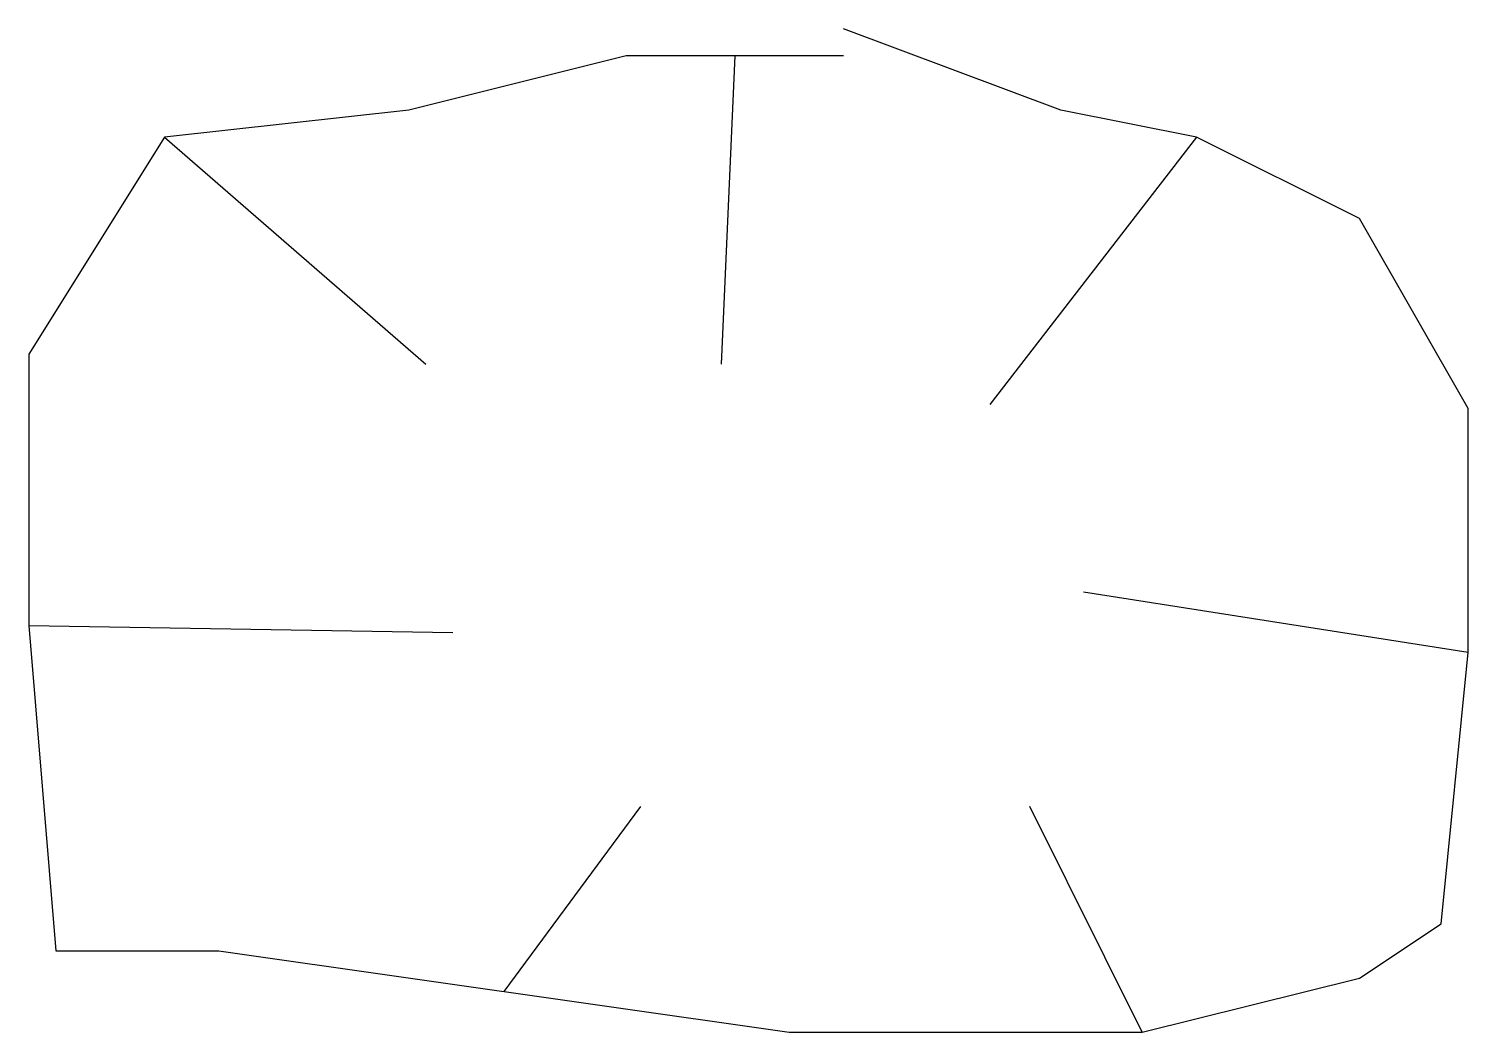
# Model space of a CAD drawing. Header units: millimetres. Extents: x -0.1 to 5.35, y -0.31 to 3.49.
import ezdxf

# ---------------------------------------------------------------- set-up
doc = ezdxf.new("R2010")
doc.units = ezdxf.units.MM

# ---------------------------------------------------------------- blocks, each defined once
blk = doc.blocks.new('adfsd')
at = {"lineweight": -2, "ltscale": 0.5}
for p, q in [((1140.98314, -3083.68204), (1140.98107, -3083.72877)), ((1140.89676, -3083.69437), (1140.93635, -3083.72877)), ((1141.05307, -3083.69437), (1141.02173, -3083.73487)), ((1141.0942, -3083.77246), (1141.03596, -3083.7633)), ((1140.8762, -3083.76835), (1140.94041, -3083.7694)), ((1140.94818, -3083.82383), (1140.96887, -3083.7958)), ((1141.04484, -3083.83), (1141.02783, -3083.7958))]:
    blk.add_line(p, q, dxfattribs=at)
blk.add_lwpolyline([(1140.9996, -3083.68204), (1140.96669, -3083.68204), (1140.93378, -3083.69026), (1140.89676, -3083.69437), (1140.8762, -3083.72725), (1140.8762, -3083.76835), (1140.88031, -3083.81767), (1140.90499, -3083.81767), (1140.99137, -3083.83), (1141.04484, -3083.83), (1141.07775, -3083.82178), (1141.09009, -3083.81356), (1141.0942, -3083.77246), (1141.0942, -3083.73547), (1141.07775, -3083.7067), (1141.05307, -3083.69437), (1141.0325, -3083.69026), (1140.9996, -3083.67793)], dxfattribs=at)

msp = doc.modelspace()

# ---------------------------------------------------------------- block references
at = {"color": 0, "xscale": 25, "yscale": 25, "zscale": 25}
msp.add_blockref('adfsd', (-28522.0078, 77095.4417), dxfattribs=at)
msp.add_blockref('adfsd', (-28522.0078, 77095.4417), dxfattribs=at)

doc.saveas('drawing.dxf')
